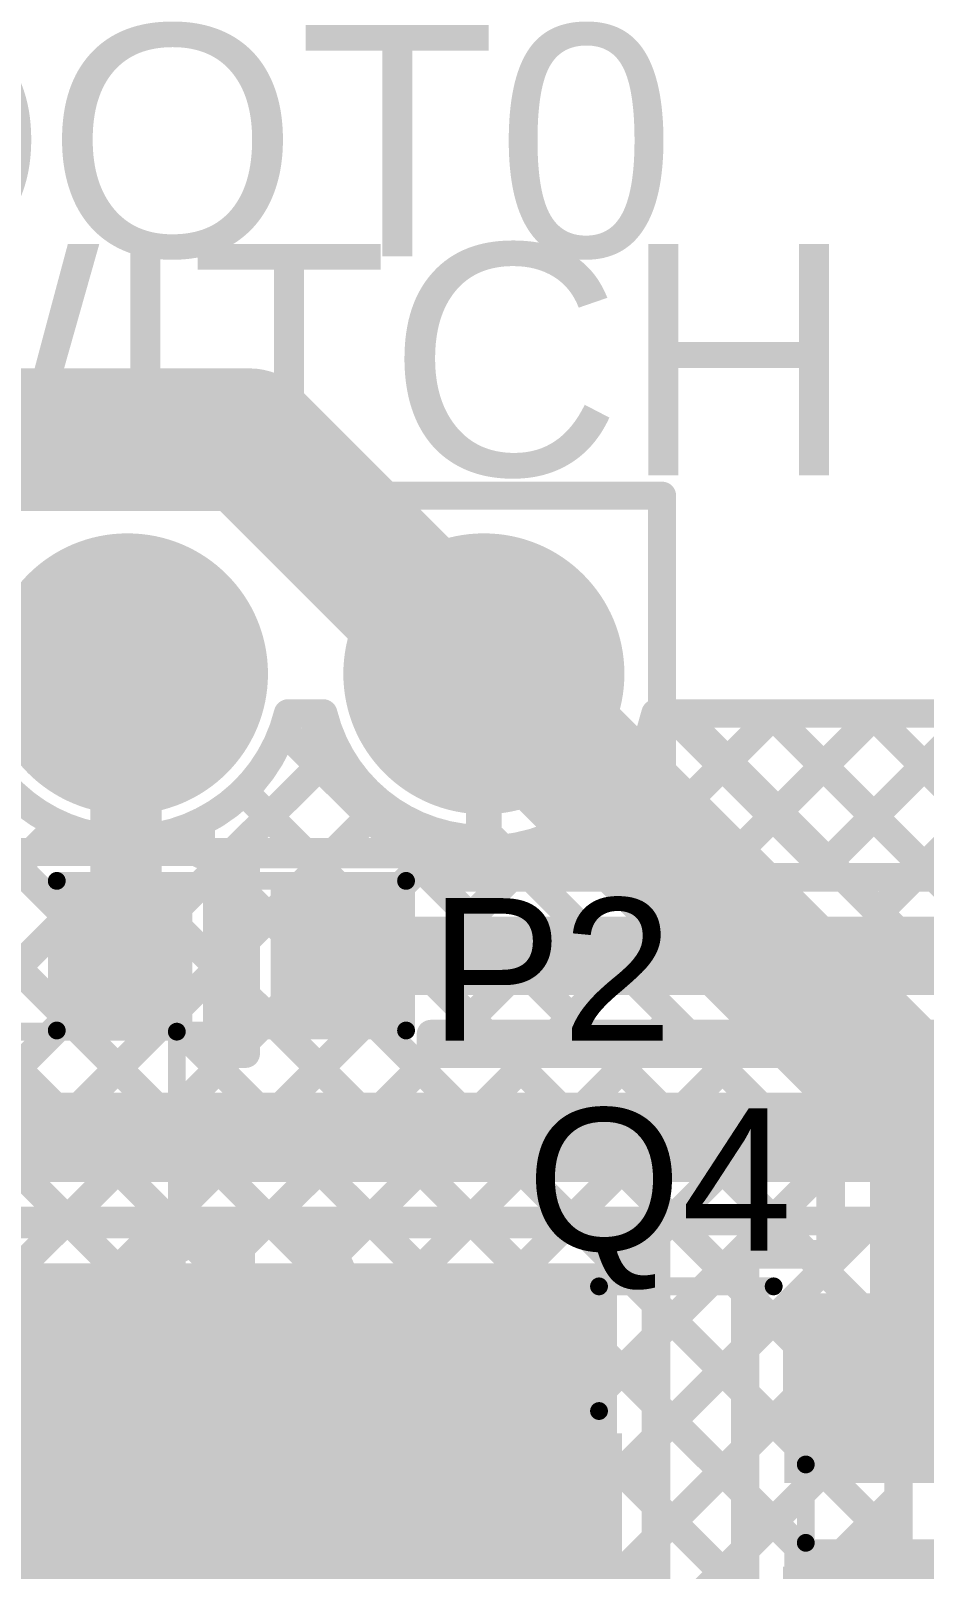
# Model space of a CAD drawing. Header units: millimetres. Extents: x 0 to 214, y 0 to 214.
# Drawn here: x 0.4047 to 0.6554, y 3.8917 to 4.3237 of the extents above; entities that cross this region are included whole.
import ezdxf

# ---------------------------------------------------------------- set-up
doc = ezdxf.new("R2010")
doc.units = ezdxf.units.MM
doc.header["$MEASUREMENT"] = 0
for name, color, linetype in [('BottomLayer', 5, 'Continuous'), ('BottomOverlay', 54, 'Continuous'), ('BottomPaste', 16, 'Continuous'), ('BottomSolder', 6, 'Continuous'), ('MultiLayer', 9, 'Continuous'), ('PadHoleLayer', 156, 'Continuous'), ('TopLayer', 1, 'Continuous'), ('TopOverlay', 2, 'Continuous'), ('TopPaste', 8, 'Continuous'), ('TopSolder', 216, 'Continuous')]:
    doc.layers.add(name, color=color, linetype=linetype)
doc.styles.add('Arial', font='', dxfattribs={"height": 0.2})
doc.styles.get('Arial').set_extended_font_data('Arial')

# ---------------------------------------------------------------- blocks, each defined once
blk = doc.blocks.new('SOT23_3_73')
at = {"layer": 'TopLayer'}
for points in [[(0.01574, 0.02657), (-0.01575, 0.02657), (-0.01575, 0.05807), (0.01574, 0.05807)], [(-0.02166, -0.05807), (-0.05316, -0.05807), (-0.05316, -0.02657), (-0.02166, -0.02657)], [(0.05314, -0.05807), (0.02165, -0.05807), (0.02165, -0.02657), (0.05314, -0.02657)]]:
    blk.add_hatch(color=1, dxfattribs=at).paths.add_polyline_path(points)
at = {"layer": 'TopPaste'}
for points in [[(0.01574, 0.02657), (-0.01575, 0.02657), (-0.01575, 0.05807), (0.01574, 0.05807)], [(-0.02166, -0.05807), (-0.05316, -0.05807), (-0.05316, -0.02657), (-0.02166, -0.02657)], [(0.05314, -0.05807), (0.02165, -0.05807), (0.02165, -0.02657), (0.05314, -0.02657)]]:
    blk.add_hatch(color=8, dxfattribs=at).paths.add_polyline_path(points)
at = {"layer": 'TopSolder'}
for points in [[(0.01974, 0.02257), (-0.01975, 0.02257), (-0.01975, 0.06207), (0.01974, 0.06207)], [(-0.01766, -0.06207), (-0.05716, -0.06207), (-0.05716, -0.02257), (-0.01766, -0.02257)], [(0.05714, -0.06207), (0.01765, -0.06207), (0.01765, -0.02257), (0.05714, -0.02257)]]:
    blk.add_hatch(color=216, dxfattribs=at).paths.add_polyline_path(points)
at = {"layer": 'TopOverlay', "const_width": 0.005}
for points in [[(-0.06101, 0.029), (-0.06101, -0.02)], [(-0.06101, 0.029), (-0.02601, 0.029)], [(0.02599, 0.029), (0.06099, 0.029)], [(0.06099, 0.029), (0.06099, -0.02)], [(-0.01101, -0.029), (0.01099, -0.029)]]:
    blk.add_lwpolyline(points, dxfattribs=at)
at = {"layer": 'TopOverlay'}
for points, const_width in [([(-0.06226, 0.029, 1), (-0.05976, 0.029, 1)], 0.0025), ([(-0.06226, 0.029, 1), (-0.05976, 0.029, 1)], 0.0025), ([(-0.02726, 0.029, 1), (-0.02476, 0.029, 1)], 0.0025), ([(0.02474, 0.029, 1), (0.02724, 0.029, 1)], 0.0025), ([(0.05974, 0.029, 1), (0.06224, 0.029, 1)], 0.0025), ([(0.05974, 0.029, 1), (0.06224, 0.029, 1)], 0.0025), ([(-0.06226, -0.02, 1), (-0.05976, -0.02, 1)], 0.0025), ([(0.05974, -0.02, 1), (0.06224, -0.02, 1)], 0.0025), ([(-0.01226, -0.029, 1), (-0.00976, -0.029, 1)], 0.0025), ([(0.00974, -0.029, 1), (0.01224, -0.029, 1)], 0.0025), ([(-0.062, -0.044, 1), (-0.068, -0.044, 1)], 0.00984), ([(-0.07046, -0.044, 1), (-0.06554, -0.044, 1)], 0.00492), ([(-0.06446, -0.044, 1), (-0.05954, -0.044, 1)], 0.00492)]:
    blk.add_lwpolyline(points, format="xyb", close=True, dxfattribs=dict(at, const_width=const_width))
blk = doc.blocks.new('TBP01R1_508_02BE_93')
at = {"layer": 'BottomLayer'}
h = blk.add_hatch(color=5, dxfattribs=at)
edge = h.paths.add_edge_path()
edge.add_arc((0.1, 0), 0.05906, 0, 360)
at = {"layer": 'BottomSolder'}
h = blk.add_hatch(color=6, dxfattribs=at)
edge = h.paths.add_edge_path()
edge.add_arc((0.1, 0), 0.06306, 0, 360)
at = {"layer": 'MultiLayer'}
h = blk.add_hatch(color=9, dxfattribs=at)
edge = h.paths.add_edge_path()
edge.add_arc((0.1, 0), 0.05906, 0, 360)
at = {"layer": 'TopLayer'}
h = blk.add_hatch(color=1, dxfattribs=at)
edge = h.paths.add_edge_path()
edge.add_arc((0.1, 0), 0.05906, 0, 360)
at = {"layer": 'TopSolder'}
h = blk.add_hatch(color=216, dxfattribs=at)
edge = h.paths.add_edge_path()
edge.add_arc((0.1, 0), 0.06306, 0, 360)
at = {"layer": 'TopOverlay', "const_width": 0.005}
for points in [[(0.2315, 0.3937), (0.2315, -0.07874)], [(-0.2315, -0.07874), (0.2315, -0.07874)]]:
    blk.add_lwpolyline(points, dxfattribs=at)
at = {"layer": 'TopOverlay', "const_width": 0.0025}
blk.add_lwpolyline([(0.23025, -0.07874, 1), (0.23275, -0.07874, 1)], format="xyb", close=True, dxfattribs=at)
blk.add_lwpolyline([(0.23025, -0.07874, 1), (0.23275, -0.07874, 1)], format="xyb", close=True, dxfattribs=at)
blk = doc.blocks.new('RES_0603_B_231')
at = {"layer": 'BottomLayer'}
for points in [[(-0.045, -0.0175), (-0.045, 0.0175), (-0.015, 0.0175), (-0.015, -0.0175)], [(0.015, -0.0175), (0.015, 0.0175), (0.045, 0.0175), (0.045, -0.0175)]]:
    blk.add_hatch(color=5, dxfattribs=at).paths.add_polyline_path(points)
at = {"layer": 'BottomPaste'}
for points in [[(-0.045, -0.0175), (-0.045, 0.0175), (-0.015, 0.0175), (-0.015, -0.0175)], [(0.015, -0.0175), (0.015, 0.0175), (0.045, 0.0175), (0.045, -0.0175)]]:
    blk.add_hatch(color=16, dxfattribs=at).paths.add_polyline_path(points)
at = {"layer": 'BottomSolder'}
for points in [[(-0.049, -0.0215), (-0.049, 0.0215), (-0.011, 0.0215), (-0.011, -0.0215)], [(0.011, -0.0215), (0.011, 0.0215), (0.049, 0.0215), (0.049, -0.0215)]]:
    blk.add_hatch(color=6, dxfattribs=at).paths.add_polyline_path(points)
at = {"layer": 'BottomOverlay', "const_width": 0.005}
for points in [[(0.049, 0.021), (-0.049, 0.021)], [(-0.049, 0.021), (-0.049, -0.021)], [(0.049, 0.021), (0.049, -0.021)], [(0.049, -0.021), (-0.049, -0.021)]]:
    blk.add_lwpolyline(points, dxfattribs=at)
at = {"layer": 'BottomOverlay', "const_width": 0.0025}
for points in [[(-0.05025, 0.021, 1), (-0.04775, 0.021, 1)], [(-0.05025, 0.021, 1), (-0.04775, 0.021, 1)], [(0.04775, 0.021, 1), (0.05025, 0.021, 1)], [(0.04775, 0.021, 1), (0.05025, 0.021, 1)], [(-0.05025, -0.021, 1), (-0.04775, -0.021, 1)], [(-0.05025, -0.021, 1), (-0.04775, -0.021, 1)], [(0.04775, -0.021, 1), (0.05025, -0.021, 1)], [(0.04775, -0.021, 1), (0.05025, -0.021, 1)]]:
    blk.add_lwpolyline(points, format="xyb", close=True, dxfattribs=at)
blk = doc.blocks.new('HDR1X3_256')
at = {"layer": 'BottomLayer'}
blk.add_hatch(color=5, dxfattribs=at).paths.add_polyline_path([(-0.03543, 0.03543), (0.03543, 0.03543), (0.03543, -0.03543), (-0.03543, -0.03543)])
h = blk.add_hatch(color=5, dxfattribs=at)
edge = h.paths.add_edge_path()
edge.add_arc((0.1, 0), 0.03543, 0, 360)
h = blk.add_hatch(color=5, dxfattribs=at)
edge = h.paths.add_edge_path()
edge.add_arc((0.2, 0), 0.03543, 0, 360)
at = {"layer": 'BottomSolder'}
blk.add_hatch(color=6, dxfattribs=at).paths.add_polyline_path([(-0.03943, 0.03943), (0.03943, 0.03943), (0.03943, -0.03943), (-0.03943, -0.03943)])
h = blk.add_hatch(color=6, dxfattribs=at)
edge = h.paths.add_edge_path()
edge.add_arc((0.1, 0), 0.03943, 0, 360)
h = blk.add_hatch(color=6, dxfattribs=at)
edge = h.paths.add_edge_path()
edge.add_arc((0.2, 0), 0.03943, 0, 360)
at = {"layer": 'MultiLayer'}
blk.add_hatch(color=9, dxfattribs=at).paths.add_polyline_path([(-0.03543, 0.03543), (0.03543, 0.03543), (0.03543, -0.03543), (-0.03543, -0.03543)])
h = blk.add_hatch(color=9, dxfattribs=at)
edge = h.paths.add_edge_path()
edge.add_arc((0.1, 0), 0.03543, 0, 360)
h = blk.add_hatch(color=9, dxfattribs=at)
edge = h.paths.add_edge_path()
edge.add_arc((0.2, 0), 0.03543, 0, 360)
at = {"layer": 'PadHoleLayer'}
h = blk.add_hatch(color=156, dxfattribs=at)
edge = h.paths.add_edge_path()
edge.add_arc((0, 0), 0.01772, 0, 360)
h = blk.add_hatch(color=156, dxfattribs=at)
edge = h.paths.add_edge_path()
edge.add_arc((0.1, 0), 0.01772, 0, 360)
h = blk.add_hatch(color=156, dxfattribs=at)
edge = h.paths.add_edge_path()
edge.add_arc((0.2, 0), 0.01772, 0, 360)
at = {"layer": 'TopLayer'}
blk.add_hatch(color=1, dxfattribs=at).paths.add_polyline_path([(-0.03543, 0.03543), (0.03543, 0.03543), (0.03543, -0.03543), (-0.03543, -0.03543)])
h = blk.add_hatch(color=1, dxfattribs=at)
edge = h.paths.add_edge_path()
edge.add_arc((0.1, 0), 0.03543, 0, 360)
h = blk.add_hatch(color=1, dxfattribs=at)
edge = h.paths.add_edge_path()
edge.add_arc((0.2, 0), 0.03543, 0, 360)
at = {"layer": 'TopSolder'}
blk.add_hatch(color=216, dxfattribs=at).paths.add_polyline_path([(-0.03943, 0.03943), (0.03943, 0.03943), (0.03943, -0.03943), (-0.03943, -0.03943)])
h = blk.add_hatch(color=216, dxfattribs=at)
edge = h.paths.add_edge_path()
edge.add_arc((0.1, 0), 0.03943, 0, 360)
h = blk.add_hatch(color=216, dxfattribs=at)
edge = h.paths.add_edge_path()
edge.add_arc((0.2, 0), 0.03943, 0, 360)
at = {"layer": 'TopOverlay', "const_width": 0.00787}
for points in [[(-0.05, -0.05), (-0.05, 0.05)], [(-0.05, 0.05), (0.25, 0.05)], [(0.25, -0.05), (0.25, 0.05)], [(-0.05, -0.05), (0.25, -0.05)]]:
    blk.add_lwpolyline(points, dxfattribs=at)
at = {"layer": 'TopOverlay', "const_width": 0.00394}
for points in [[(-0.05197, 0.05, 1), (-0.04803, 0.05, 1)], [(-0.05197, 0.05, 1), (-0.04803, 0.05, 1)], [(0.24803, 0.05, 1), (0.25197, 0.05, 1)], [(0.24803, 0.05, 1), (0.25197, 0.05, 1)], [(-0.05197, -0.05, 1), (-0.04803, -0.05, 1)], [(-0.05197, -0.05, 1), (-0.04803, -0.05, 1)], [(0.24803, -0.05, 1), (0.25197, -0.05, 1)], [(0.24803, -0.05, 1), (0.25197, -0.05, 1)]]:
    blk.add_lwpolyline(points, format="xyb", close=True, dxfattribs=at)

msp = doc.modelspace()

# ---------------------------------------------------------------- hatches: boundary and pattern name
at = {"layer": 'TopLayer'}
for points in [[(0.29814, 3.83967), (0.56914, 3.83967), (0.56914, 3.97767), (0.29814, 3.97767)], [(0.61614, 3.916), (0.74, 3.916), (0.74, 3.96917), (0.61614, 3.96917)], [(0.61614, 3.85116), (0.70214, 3.85116), (0.70214, 3.90016), (0.61614, 3.90016)]]:
    msp.add_hatch(color=1, dxfattribs=at).paths.add_polyline_path(points)

# ---------------------------------------------------------------- linework, layer by layer
at = {"layer": 'BottomLayer'}
for points, const_width in [([(0.43141, 4.14273), (0.43183, 4.14314)], 0.02), ([(0.43141, 4.06441), (0.43141, 4.14273)], 0.02), ([(0.53183, 4.09771), (0.53183, 4.14314)], 0.01), ([(0.4769, 4.132), (0.48367, 4.132)], 0.008), ([(0.5676, 4.086), (0.6136, 4.132)], 0.008), ([(0.57746, 4.12414), (0.58532, 4.132)], 0.008), ([(0.57999, 4.132), (4.55583, 4.132)], 0.008), ([(0.584, 4.132), (0.63, 4.086)], 0.008), ([(0.59589, 4.086), (0.64189, 4.132)], 0.008), ([(0.61229, 4.132), (0.65829, 4.086)], 0.008), ([(0.62417, 4.086), (0.67017, 4.132)], 0.008), ([(0.64057, 4.132), (0.68657, 4.086)], 0.008), ([(0.65246, 4.086), (0.69846, 4.132)], 0.008), ([(0.4755, 4.12737), (0.51037, 4.0925)], 0.008), ([(0.457, 4.08853), (0.48826, 4.11979)], 0.008), ([(0.57257, 4.11515), (0.60172, 4.086)], 0.008), ([(0.46447, 4.11011), (0.48208, 4.0925)], 0.008), ([(0.48925, 4.0925), (0.50114, 4.10439)], 0.008), ([(0.45241, 4.0925), (0.45241, 4.10152)], 0.008), ([(0.55814, 4.10129), (0.57343, 4.086)], 0.008), ([(0.517, 4.09196), (0.52014, 4.09511)], 0.008), ([(0.53932, 4.086), (0.55082, 4.0975)], 0.008), ([(0.45241, 4.0925), (0.457, 4.0925)], 0.008), ([(0.4538, 4.0925), (0.457, 4.0893)], 0.008), ([(0.457, 4.0365), (0.457, 4.0925)], 0.008), ([(0.465, 4.0925), (0.517, 4.0925)], 0.008), ([(0.465, 4.0365), (0.465, 4.0925)], 0.008), ([(0.517, 4.086), (0.517, 4.0925)], 0.008), ([(0.53715, 4.094), (0.54515, 4.086)], 0.008), ([(0.457, 4.0893), (0.465, 4.0813)], 0.008), ([(0.517, 4.086), (2.584, 4.086)], 0.008), ([(0.431, 4.064), (0.43141, 4.06441)], 0.02), ([(0.491, 4.064), (2.584, 4.064)], 0.022), ([(0.457, 4.06025), (0.465, 4.06825)], 0.008), ([(0.457, 4.06101), (0.465, 4.05301)], 0.008), ([(0.46154, 4.0365), (0.465, 4.03996)], 0.008), ([(0.517, 4.042), (2.57489, 4.042)], 0.008), ([(0.517, 4.0365), (0.517, 4.042)], 0.008), ([(0.5181, 4.0365), (0.5236, 4.042)], 0.008), ([(0.53258, 4.042), (0.53808, 4.0365)], 0.008), ([(0.54639, 4.0365), (0.55189, 4.042)], 0.008), ([(0.56087, 4.042), (0.56637, 4.0365)], 0.008), ([(0.57467, 4.0365), (0.58017, 4.042)], 0.008), ([(0.58915, 4.042), (0.59465, 4.0365)], 0.008), ([(0.60296, 4.0365), (0.60846, 4.042)], 0.008), ([(0.61743, 4.042), (0.62293, 4.0365)], 0.008), ([(0.63124, 4.0365), (0.63674, 4.042)], 0.008), ([(0.64572, 4.042), (0.65122, 4.0365)], 0.008), ([(0.457, 4.0365), (0.465, 4.0365)], 0.008), ([(0.517, 4.0365), (0.735, 4.0365)], 0.008), ([(0.383, 4.013), (0.735, 4.013)], 0.025), ([(0.34768, 3.78123), (0.55596, 3.9895)], 0.008), ([(0.37597, 3.78123), (0.58424, 3.9895)], 0.008), ([(0.383, 3.9895), (0.72527, 3.9895)], 0.008), ([(0.38709, 3.9895), (0.41076, 3.96583)], 0.008), ([(0.39867, 3.97363), (0.41454, 3.9895)], 0.008), ([(0.40425, 3.78123), (0.61253, 3.9895)], 0.008), ([(0.41524, 3.96192), (0.44282, 3.9895)], 0.008), ([(0.41538, 3.9895), (0.6147, 3.79017)], 0.008), ([(0.42768, 3.94608), (0.4711, 3.9895)], 0.008), ([(0.43254, 3.78123), (0.64081, 3.9895)], 0.008), ([(0.43549, 3.9256), (0.49939, 3.9895)], 0.008), ([(0.43564, 3.89747), (0.52767, 3.9895)], 0.008), ([(0.44366, 3.9895), (0.64299, 3.79017)], 0.008), ([(0.47194, 3.9895), (0.64814, 3.8133)], 0.008), ([(0.50023, 3.9895), (0.64814, 3.84159)], 0.008), ([(0.52851, 3.9895), (0.64814, 3.86987)], 0.008), ([(0.5568, 3.9895), (0.64814, 3.89816)], 0.008), ([(0.58508, 3.9895), (0.64814, 3.92644)], 0.008), ([(0.61337, 3.9895), (0.64814, 3.95472)], 0.008), ([(0.64165, 3.9895), (0.65015, 3.981)], 0.008), ([(0.64814, 3.981), (0.73377, 3.981)], 0.008), ([(0.64814, 3.79017), (0.64814, 3.981)], 0.008), ([(0.43699, 3.7574), (0.64814, 3.96855)], 0.008), ([(0.4216, 3.95499), (0.58814, 3.78845)], 0.008), ([(0.43699, 3.72912), (0.64814, 3.94026)], 0.008), ([(0.43699, 3.70083), (0.64814, 3.91198)], 0.008), ([(0.43699, 3.91131), (0.58814, 3.76017)], 0.008)]:
    msp.add_lwpolyline(points, dxfattribs=dict(at, const_width=const_width))
for points, const_width in [([(0.42641, 4.14273, 1), (0.43641, 4.14273, 1)], 0.01), ([(0.42641, 4.14273, 1), (0.43641, 4.14273, 1)], 0.01), ([(0.42683, 4.14314, 1), (0.43683, 4.14314, 1)], 0.01), ([(0.52933, 4.14314, 1), (0.53433, 4.14314, 1)], 0.005), ([(0.4749, 4.132, 1), (0.4789, 4.132, 1)], 0.004), ([(0.4749, 4.132, 1), (0.4789, 4.132, 1)], 0.004), ([(0.48167, 4.132, 1), (0.48567, 4.132, 1)], 0.004), ([(0.48167, 4.132, 1), (0.48567, 4.132, 1)], 0.004), ([(0.57799, 4.132, 1), (0.58199, 4.132, 1)], 0.004), ([(0.57799, 4.132, 1), (0.58199, 4.132, 1)], 0.004), ([(0.582, 4.132, 1), (0.586, 4.132, 1)], 0.004), ([(0.58332, 4.132, 1), (0.58732, 4.132, 1)], 0.004), ([(0.61029, 4.132, 1), (0.61429, 4.132, 1)], 0.004), ([(0.6116, 4.132, 1), (0.6156, 4.132, 1)], 0.004), ([(0.63857, 4.132, 1), (0.64257, 4.132, 1)], 0.004), ([(0.63989, 4.132, 1), (0.64389, 4.132, 1)], 0.004), ([(0.4735, 4.12737, 1), (0.4775, 4.12737, 1)], 0.004), ([(0.57546, 4.12414, 1), (0.57946, 4.12414, 1)], 0.004), ([(0.48626, 4.11979, 1), (0.49026, 4.11979, 1)], 0.004), ([(0.57057, 4.11515, 1), (0.57457, 4.11515, 1)], 0.004), ([(0.46247, 4.11011, 1), (0.46647, 4.11011, 1)], 0.004), ([(0.49914, 4.10439, 1), (0.50314, 4.10439, 1)], 0.004), ([(0.45041, 4.10152, 1), (0.45441, 4.10152, 1)], 0.004), ([(0.45041, 4.10152, 1), (0.45441, 4.10152, 1)], 0.004), ([(0.55614, 4.10129, 1), (0.56014, 4.10129, 1)], 0.004), ([(0.51814, 4.09511, 1), (0.52214, 4.09511, 1)], 0.004), ([(0.52933, 4.09771, 1), (0.53433, 4.09771, 1)], 0.005), ([(0.54882, 4.0975, 1), (0.55282, 4.0975, 1)], 0.004), ([(0.45041, 4.0925, 1), (0.45441, 4.0925, 1)], 0.004), ([(0.45041, 4.0925, 1), (0.45441, 4.0925, 1)], 0.004), ([(0.4518, 4.0925, 1), (0.4558, 4.0925, 1)], 0.004), ([(0.455, 4.0925, 1), (0.459, 4.0925, 1)], 0.004), ([(0.455, 4.0925, 1), (0.459, 4.0925, 1)], 0.004), ([(0.463, 4.0925, 1), (0.467, 4.0925, 1)], 0.004), ([(0.463, 4.0925, 1), (0.467, 4.0925, 1)], 0.004), ([(0.48008, 4.0925, 1), (0.48408, 4.0925, 1)], 0.004), ([(0.48725, 4.0925, 1), (0.49125, 4.0925, 1)], 0.004), ([(0.50837, 4.0925, 1), (0.51237, 4.0925, 1)], 0.004), ([(0.515, 4.0925, 1), (0.519, 4.0925, 1)], 0.004), ([(0.515, 4.0925, 1), (0.519, 4.0925, 1)], 0.004), ([(0.515, 4.09196, 1), (0.519, 4.09196, 1)], 0.004), ([(0.53515, 4.094, 1), (0.53915, 4.094, 1)], 0.004), ([(0.455, 4.0893, 1), (0.459, 4.0893, 1)], 0.004), ([(0.455, 4.0893, 1), (0.459, 4.0893, 1)], 0.004), ([(0.455, 4.08853, 1), (0.459, 4.08853, 1)], 0.004), ([(0.515, 4.086, 1), (0.519, 4.086, 1)], 0.004), ([(0.515, 4.086, 1), (0.519, 4.086, 1)], 0.004), ([(0.53732, 4.086, 1), (0.54132, 4.086, 1)], 0.004), ([(0.54315, 4.086, 1), (0.54715, 4.086, 1)], 0.004), ([(0.5656, 4.086, 1), (0.5696, 4.086, 1)], 0.004), ([(0.57143, 4.086, 1), (0.57543, 4.086, 1)], 0.004), ([(0.59389, 4.086, 1), (0.59789, 4.086, 1)], 0.004), ([(0.59972, 4.086, 1), (0.60372, 4.086, 1)], 0.004), ([(0.62217, 4.086, 1), (0.62617, 4.086, 1)], 0.004), ([(0.628, 4.086, 1), (0.632, 4.086, 1)], 0.004), ([(0.65046, 4.086, 1), (0.65446, 4.086, 1)], 0.004), ([(0.65629, 4.086, 1), (0.66029, 4.086, 1)], 0.004), ([(0.463, 4.0813, 1), (0.467, 4.0813, 1)], 0.004), ([(0.426, 4.064, 1), (0.436, 4.064, 1)], 0.01), ([(0.42641, 4.06441, 1), (0.43641, 4.06441, 1)], 0.01), ([(0.42641, 4.06441, 1), (0.43641, 4.06441, 1)], 0.01), ([(0.4855, 4.064, 1), (0.4965, 4.064, 1)], 0.011), ([(0.463, 4.06825, 1), (0.467, 4.06825, 1)], 0.004), ([(0.455, 4.06101, 1), (0.459, 4.06101, 1)], 0.004), ([(0.455, 4.06025, 1), (0.459, 4.06025, 1)], 0.004), ([(0.463, 4.05301, 1), (0.467, 4.05301, 1)], 0.004), ([(0.463, 4.03996, 1), (0.467, 4.03996, 1)], 0.004), ([(0.515, 4.042, 1), (0.519, 4.042, 1)], 0.004), ([(0.515, 4.042, 1), (0.519, 4.042, 1)], 0.004), ([(0.5216, 4.042, 1), (0.5256, 4.042, 1)], 0.004), ([(0.53058, 4.042, 1), (0.53458, 4.042, 1)], 0.004), ([(0.54989, 4.042, 1), (0.55389, 4.042, 1)], 0.004), ([(0.55887, 4.042, 1), (0.56287, 4.042, 1)], 0.004), ([(0.57817, 4.042, 1), (0.58217, 4.042, 1)], 0.004), ([(0.58715, 4.042, 1), (0.59115, 4.042, 1)], 0.004), ([(0.60646, 4.042, 1), (0.61046, 4.042, 1)], 0.004), ([(0.61543, 4.042, 1), (0.61943, 4.042, 1)], 0.004), ([(0.63474, 4.042, 1), (0.63874, 4.042, 1)], 0.004), ([(0.64372, 4.042, 1), (0.64772, 4.042, 1)], 0.004), ([(0.455, 4.0365, 1), (0.459, 4.0365, 1)], 0.004), ([(0.455, 4.0365, 1), (0.459, 4.0365, 1)], 0.004), ([(0.45954, 4.0365, 1), (0.46354, 4.0365, 1)], 0.004), ([(0.463, 4.0365, 1), (0.467, 4.0365, 1)], 0.004), ([(0.463, 4.0365, 1), (0.467, 4.0365, 1)], 0.004), ([(0.515, 4.0365, 1), (0.519, 4.0365, 1)], 0.004), ([(0.515, 4.0365, 1), (0.519, 4.0365, 1)], 0.004), ([(0.5161, 4.0365, 1), (0.5201, 4.0365, 1)], 0.004), ([(0.53608, 4.0365, 1), (0.54008, 4.0365, 1)], 0.004), ([(0.54439, 4.0365, 1), (0.54839, 4.0365, 1)], 0.004), ([(0.56437, 4.0365, 1), (0.56837, 4.0365, 1)], 0.004), ([(0.57267, 4.0365, 1), (0.57667, 4.0365, 1)], 0.004), ([(0.59265, 4.0365, 1), (0.59665, 4.0365, 1)], 0.004), ([(0.60096, 4.0365, 1), (0.60496, 4.0365, 1)], 0.004), ([(0.62093, 4.0365, 1), (0.62493, 4.0365, 1)], 0.004), ([(0.62924, 4.0365, 1), (0.63324, 4.0365, 1)], 0.004), ([(0.64922, 4.0365, 1), (0.65322, 4.0365, 1)], 0.004), ([(0.41254, 3.9895, 1), (0.41654, 3.9895, 1)], 0.004), ([(0.41338, 3.9895, 1), (0.41738, 3.9895, 1)], 0.004), ([(0.44082, 3.9895, 1), (0.44482, 3.9895, 1)], 0.004), ([(0.44166, 3.9895, 1), (0.44566, 3.9895, 1)], 0.004), ([(0.4691, 3.9895, 1), (0.4731, 3.9895, 1)], 0.004), ([(0.46994, 3.9895, 1), (0.47394, 3.9895, 1)], 0.004), ([(0.49739, 3.9895, 1), (0.50139, 3.9895, 1)], 0.004), ([(0.49823, 3.9895, 1), (0.50223, 3.9895, 1)], 0.004), ([(0.52567, 3.9895, 1), (0.52967, 3.9895, 1)], 0.004), ([(0.52651, 3.9895, 1), (0.53051, 3.9895, 1)], 0.004), ([(0.55396, 3.9895, 1), (0.55796, 3.9895, 1)], 0.004), ([(0.5548, 3.9895, 1), (0.5588, 3.9895, 1)], 0.004), ([(0.58224, 3.9895, 1), (0.58624, 3.9895, 1)], 0.004), ([(0.58308, 3.9895, 1), (0.58708, 3.9895, 1)], 0.004), ([(0.61053, 3.9895, 1), (0.61453, 3.9895, 1)], 0.004), ([(0.61137, 3.9895, 1), (0.61537, 3.9895, 1)], 0.004), ([(0.63881, 3.9895, 1), (0.64281, 3.9895, 1)], 0.004), ([(0.63965, 3.9895, 1), (0.64365, 3.9895, 1)], 0.004), ([(0.43699, 3.91117, 1), (0.29688, 3.91117, 1)], 0.008), ([(0.64614, 3.981, 1), (0.65014, 3.981, 1)], 0.004), ([(0.64614, 3.981, 1), (0.65014, 3.981, 1)], 0.004), ([(0.64815, 3.981, 1), (0.65215, 3.981, 1)], 0.004), ([(0.40876, 3.96583, 1), (0.41276, 3.96583, 1)], 0.004), ([(0.64614, 3.96855, 1), (0.65014, 3.96855, 1)], 0.004), ([(0.41324, 3.96192, 1), (0.41724, 3.96192, 1)], 0.004), ([(0.4196, 3.95499, 1), (0.4236, 3.95499, 1)], 0.004), ([(0.64614, 3.95472, 1), (0.65014, 3.95472, 1)], 0.004), ([(0.42568, 3.94608, 1), (0.42968, 3.94608, 1)], 0.004), ([(0.64614, 3.94026, 1), (0.65014, 3.94026, 1)], 0.004), ([(0.43349, 3.9256, 1), (0.43749, 3.9256, 1)], 0.004), ([(0.64614, 3.92644, 1), (0.65014, 3.92644, 1)], 0.004), ([(0.43499, 3.91131, 1), (0.43899, 3.91131, 1)], 0.004), ([(0.43499, 3.91117, 1), (0.43899, 3.91117, 1)], 0.004), ([(0.64614, 3.91198, 1), (0.65014, 3.91198, 1)], 0.004), ([(0.43364, 3.89747, 1), (0.43764, 3.89747, 1)], 0.004), ([(0.64614, 3.89816, 1), (0.65014, 3.89816, 1)], 0.004)]:
    msp.add_lwpolyline(points, format="xyb", close=True, dxfattribs=dict(at, const_width=const_width))
at = {"layer": 'BottomLayer', "const_width": 0.008}
for points in [[(0.4769, 4.132, -0.220777), (0.45241, 4.10152)], [(0.57999, 4.132, -0.795084), (0.48367, 4.132)]]:
    msp.add_lwpolyline(points, format="xyb", dxfattribs=at)
at = {"layer": 'TopLayer'}
for points, const_width in [([(0.00114, 4.20889), (0.46608, 4.20889)], 0.04), ([(0.46608, 4.20889), (0.53183, 4.14314)], 0.04), ([(0.53183, 4.14314), (0.66014, 4.01483)], 0.04), ([(0.4769, 4.132), (0.48675, 4.132)], 0.008), ([(0.58681, 4.132), (4.31927, 4.132)], 0.008), ([(0.58681, 4.132), (0.68204, 4.03677)], 0.008), ([(0.60021, 4.1186), (0.6136, 4.132)], 0.008), ([(0.61229, 4.132), (0.94522, 3.79906)], 0.008), ([(0.61435, 4.10446), (0.64189, 4.132)], 0.008), ([(0.62849, 4.09032), (0.67017, 4.132)], 0.008), ([(0.64057, 4.132), (0.96099, 3.81158)], 0.008), ([(0.64263, 4.07618), (0.69846, 4.132)], 0.008), ([(0.65678, 4.06203), (0.72674, 4.132)], 0.008), ([(0.4755, 4.12737), (0.62269, 3.98017)], 0.008), ([(0.35714, 3.98867), (0.49048, 4.12201)], 0.008), ([(0.37826, 4.11147), (0.50106, 3.98867)], 0.008), ([(0.46447, 4.11011), (0.60514, 3.96944)], 0.008), ([(0.38542, 3.98867), (0.50328, 4.10652)], 0.008), ([(0.30057, 3.98867), (0.41272, 4.10082)], 0.008), ([(0.30817, 4.09671), (0.4162, 3.98867)], 0.008), ([(0.32886, 3.98867), (0.4372, 4.09702)], 0.008), ([(0.33645, 4.09671), (0.44449, 3.98867)], 0.008), ([(0.36474, 4.09671), (0.47277, 3.98867)], 0.008), ([(0.41371, 3.98867), (0.52266, 4.09762)], 0.008), ([(0.41969, 4.09832), (0.52934, 3.98867)], 0.008), ([(0.44703, 4.09927), (0.55762, 3.98867)], 0.008), ([(0.53435, 4.09678), (0.62914, 4.00199)], 0.008), ([(0.44199, 3.98867), (0.54222, 4.0889)], 0.008), ([(0.47028, 3.98867), (0.55637, 4.07476)], 0.008), ([(0.49856, 3.98867), (0.57051, 4.06062)], 0.008), ([(0.52685, 3.98867), (0.58465, 4.04648)], 0.008), ([(0.55513, 3.98867), (0.59879, 4.03234)], 0.008), ([(0.66014, 3.95446), (0.66014, 4.01483)], 0.04), ([(0.58014, 3.9854), (0.61293, 4.01819)], 0.008), ([(0.58014, 3.95712), (0.62708, 4.00405)], 0.008), ([(0.62914, 3.98017), (0.62914, 4.00199)], 0.008), ([(0.28714, 3.98867), (0.58014, 3.98867)], 0.008), ([(0.58014, 3.82867), (0.58014, 3.98867)], 0.008), ([(0.60514, 3.98017), (0.62914, 3.98017)], 0.008), ([(0.60514, 3.91116), (0.60514, 3.98017)], 0.008), ([(0.58014, 3.96616), (0.60514, 3.94116)], 0.008), ([(0.58014, 3.92883), (0.60514, 3.95383)], 0.008), ([(0.58014, 3.93787), (0.60514, 3.91287)], 0.008), ([(0.58014, 3.90055), (0.60514, 3.92555)], 0.008), ([(0.36744, 3.91067), (0.55031, 3.91067)], 0.025), ([(0.55031, 3.91067), (0.55082, 3.91017)], 0.025), ([(0.58014, 3.90959), (0.60514, 3.88459)], 0.008), ([(0.60514, 3.905), (0.60514, 3.91116)], 0.008), ([(0.60514, 3.905), (0.60514, 3.91116)], 0.008), ([(0.60514, 3.84016), (0.60514, 3.905)], 0.008), ([(0.58014, 3.87226), (0.60514, 3.89726)], 0.008)]:
    msp.add_lwpolyline(points, dxfattribs=dict(at, const_width=const_width))
for points, const_width in [([(0.45608, 4.20889, 1), (0.47608, 4.20889, 1)], 0.02), ([(0.45608, 4.20889, 1), (0.47608, 4.20889, 1)], 0.02), ([(0.52183, 4.14314, 1), (0.54183, 4.14314, 1)], 0.02), ([(0.52183, 4.14314, 1), (0.54183, 4.14314, 1)], 0.02), ([(0.4749, 4.132, 1), (0.4789, 4.132, 1)], 0.004), ([(0.4749, 4.132, 1), (0.4789, 4.132, 1)], 0.004), ([(0.48475, 4.132, 1), (0.48875, 4.132, 1)], 0.004), ([(0.48475, 4.132, 1), (0.48875, 4.132, 1)], 0.004), ([(0.58481, 4.132, 1), (0.58881, 4.132, 1)], 0.004), ([(0.58481, 4.132, 1), (0.58881, 4.132, 1)], 0.004), ([(0.61029, 4.132, 1), (0.61429, 4.132, 1)], 0.004), ([(0.6116, 4.132, 1), (0.6156, 4.132, 1)], 0.004), ([(0.63857, 4.132, 1), (0.64257, 4.132, 1)], 0.004), ([(0.63989, 4.132, 1), (0.64389, 4.132, 1)], 0.004), ([(0.4735, 4.12737, 1), (0.4775, 4.12737, 1)], 0.004), ([(0.48848, 4.12201, 1), (0.49248, 4.12201, 1)], 0.004), ([(0.59821, 4.1186, 1), (0.60221, 4.1186, 1)], 0.004), ([(0.46247, 4.11011, 1), (0.46647, 4.11011, 1)], 0.004), ([(0.50128, 4.10652, 1), (0.50528, 4.10652, 1)], 0.004), ([(0.61235, 4.10446, 1), (0.61635, 4.10446, 1)], 0.004), ([(0.41072, 4.10082, 1), (0.41472, 4.10082, 1)], 0.004), ([(0.41769, 4.09832, 1), (0.42169, 4.09832, 1)], 0.004), ([(0.4352, 4.09702, 1), (0.4392, 4.09702, 1)], 0.004), ([(0.44503, 4.09927, 1), (0.44903, 4.09927, 1)], 0.004), ([(0.52066, 4.09762, 1), (0.52466, 4.09762, 1)], 0.004), ([(0.53235, 4.09678, 1), (0.53635, 4.09678, 1)], 0.004), ([(0.53235, 4.09678, 1), (0.53635, 4.09678, 1)], 0.004), ([(0.54022, 4.0889, 1), (0.54422, 4.0889, 1)], 0.004), ([(0.62649, 4.09032, 1), (0.63049, 4.09032, 1)], 0.004), ([(0.55437, 4.07476, 1), (0.55837, 4.07476, 1)], 0.004), ([(0.64063, 4.07618, 1), (0.64463, 4.07618, 1)], 0.004), ([(0.56851, 4.06062, 1), (0.57251, 4.06062, 1)], 0.004), ([(0.65478, 4.06203, 1), (0.65878, 4.06203, 1)], 0.004), ([(0.58265, 4.04648, 1), (0.58665, 4.04648, 1)], 0.004), ([(0.59679, 4.03234, 1), (0.60079, 4.03234, 1)], 0.004), ([(0.65014, 4.01483, 1), (0.67014, 4.01483, 1)], 0.02), ([(0.65014, 4.01483, 1), (0.67014, 4.01483, 1)], 0.02), ([(0.61093, 4.01819, 1), (0.61493, 4.01819, 1)], 0.004), ([(0.62508, 4.00405, 1), (0.62908, 4.00405, 1)], 0.004), ([(0.62714, 4.00199, 1), (0.63114, 4.00199, 1)], 0.004), ([(0.62714, 4.00199, 1), (0.63114, 4.00199, 1)], 0.004), ([(0.41171, 3.98867, 1), (0.41571, 3.98867, 1)], 0.004), ([(0.4142, 3.98867, 1), (0.4182, 3.98867, 1)], 0.004), ([(0.43999, 3.98867, 1), (0.44399, 3.98867, 1)], 0.004), ([(0.44249, 3.98867, 1), (0.44649, 3.98867, 1)], 0.004), ([(0.46828, 3.98867, 1), (0.47228, 3.98867, 1)], 0.004), ([(0.47077, 3.98867, 1), (0.47477, 3.98867, 1)], 0.004), ([(0.49656, 3.98867, 1), (0.50056, 3.98867, 1)], 0.004), ([(0.49906, 3.98867, 1), (0.50306, 3.98867, 1)], 0.004), ([(0.52485, 3.98867, 1), (0.52885, 3.98867, 1)], 0.004), ([(0.52734, 3.98867, 1), (0.53134, 3.98867, 1)], 0.004), ([(0.55313, 3.98867, 1), (0.55713, 3.98867, 1)], 0.004), ([(0.55562, 3.98867, 1), (0.55962, 3.98867, 1)], 0.004), ([(0.57814, 3.98867, 1), (0.58214, 3.98867, 1)], 0.004), ([(0.57814, 3.98867, 1), (0.58214, 3.98867, 1)], 0.004), ([(0.57814, 3.9854, 1), (0.58214, 3.9854, 1)], 0.004), ([(0.60314, 3.98017, 1), (0.60714, 3.98017, 1)], 0.004), ([(0.60314, 3.98017, 1), (0.60714, 3.98017, 1)], 0.004), ([(0.62069, 3.98017, 1), (0.62469, 3.98017, 1)], 0.004), ([(0.62714, 3.98017, 1), (0.63114, 3.98017, 1)], 0.004), ([(0.62714, 3.98017, 1), (0.63114, 3.98017, 1)], 0.004), ([(0.65014, 3.95446, 1), (0.67014, 3.95446, 1)], 0.02), ([(0.57814, 3.96616, 1), (0.58214, 3.96616, 1)], 0.004), ([(0.60314, 3.96944, 1), (0.60714, 3.96944, 1)], 0.004), ([(0.57814, 3.95712, 1), (0.58214, 3.95712, 1)], 0.004), ([(0.60314, 3.95383, 1), (0.60714, 3.95383, 1)], 0.004), ([(0.60314, 3.94116, 1), (0.60714, 3.94116, 1)], 0.004), ([(0.57814, 3.93787, 1), (0.58214, 3.93787, 1)], 0.004), ([(0.57814, 3.92883, 1), (0.58214, 3.92883, 1)], 0.004), ([(0.60314, 3.92555, 1), (0.60714, 3.92555, 1)], 0.004), ([(0.54406, 3.91067, 1), (0.55656, 3.91067, 1)], 0.0125), ([(0.54406, 3.91067, 1), (0.55656, 3.91067, 1)], 0.0125), ([(0.54457, 3.91017, 1), (0.55707, 3.91017, 1)], 0.0125), ([(0.57814, 3.90959, 1), (0.58214, 3.90959, 1)], 0.004), ([(0.60314, 3.91287, 1), (0.60714, 3.91287, 1)], 0.004), ([(0.60314, 3.91116, 1), (0.60714, 3.91116, 1)], 0.004), ([(0.60314, 3.91116, 1), (0.60714, 3.91116, 1)], 0.004), ([(0.60314, 3.91116, 1), (0.60714, 3.91116, 1)], 0.004), ([(0.60314, 3.905, 1), (0.60714, 3.905, 1)], 0.004), ([(0.60314, 3.905, 1), (0.60714, 3.905, 1)], 0.004), ([(0.60314, 3.905, 1), (0.60714, 3.905, 1)], 0.004), ([(0.57814, 3.90055, 1), (0.58214, 3.90055, 1)], 0.004), ([(0.60314, 3.89726, 1), (0.60714, 3.89726, 1)], 0.004)]:
    msp.add_lwpolyline(points, format="xyb", close=True, dxfattribs=dict(at, const_width=const_width))
at = {"layer": 'TopLayer', "const_width": 0.008}
for points in [[(0.4769, 4.132, -0.782938), (0.38675, 4.132)], [(0.53435, 4.09678, -0.360186), (0.48675, 4.132)]]:
    msp.add_lwpolyline(points, format="xyb", dxfattribs=at)

# ---------------------------------------------------------------- block references
msp.add_blockref('HDR1X3_256', (0.33183, 4.14314))
for name, p, rotation in [('RES_0603_B_231', (0.461, 4.064), 180), ('TBP01R1_508_02BE_93', (0.36694, 3.81117), 90), ('SOT23_3_73', (0.59314, 3.91017), 90)]:
    msp.add_blockref(name, p, dxfattribs=dict(rotation=rotation))

# ---------------------------------------------------------------- texts
at = {"layer": 'TopOverlay', "style": 'Arial'}
for s, height, rotation, p in [('BOOT0', 0.065, 360, (0.278, 4.2603)), ('SWITCH', 0.065, 360, (0.278, 4.19883)), ('-ve', 0.08, 90, (0.49621, 3.841))]:
    msp.add_text(s, height=height, rotation=rotation, dxfattribs=at).set_placement(p)
for s, p in [('P2', (0.5165, 4.04015)), ('Q4', (0.54382, 3.98118))]:
    msp.add_text(s, height=0.04, dxfattribs=at).set_placement(p)

doc.saveas('drawing.dxf')
